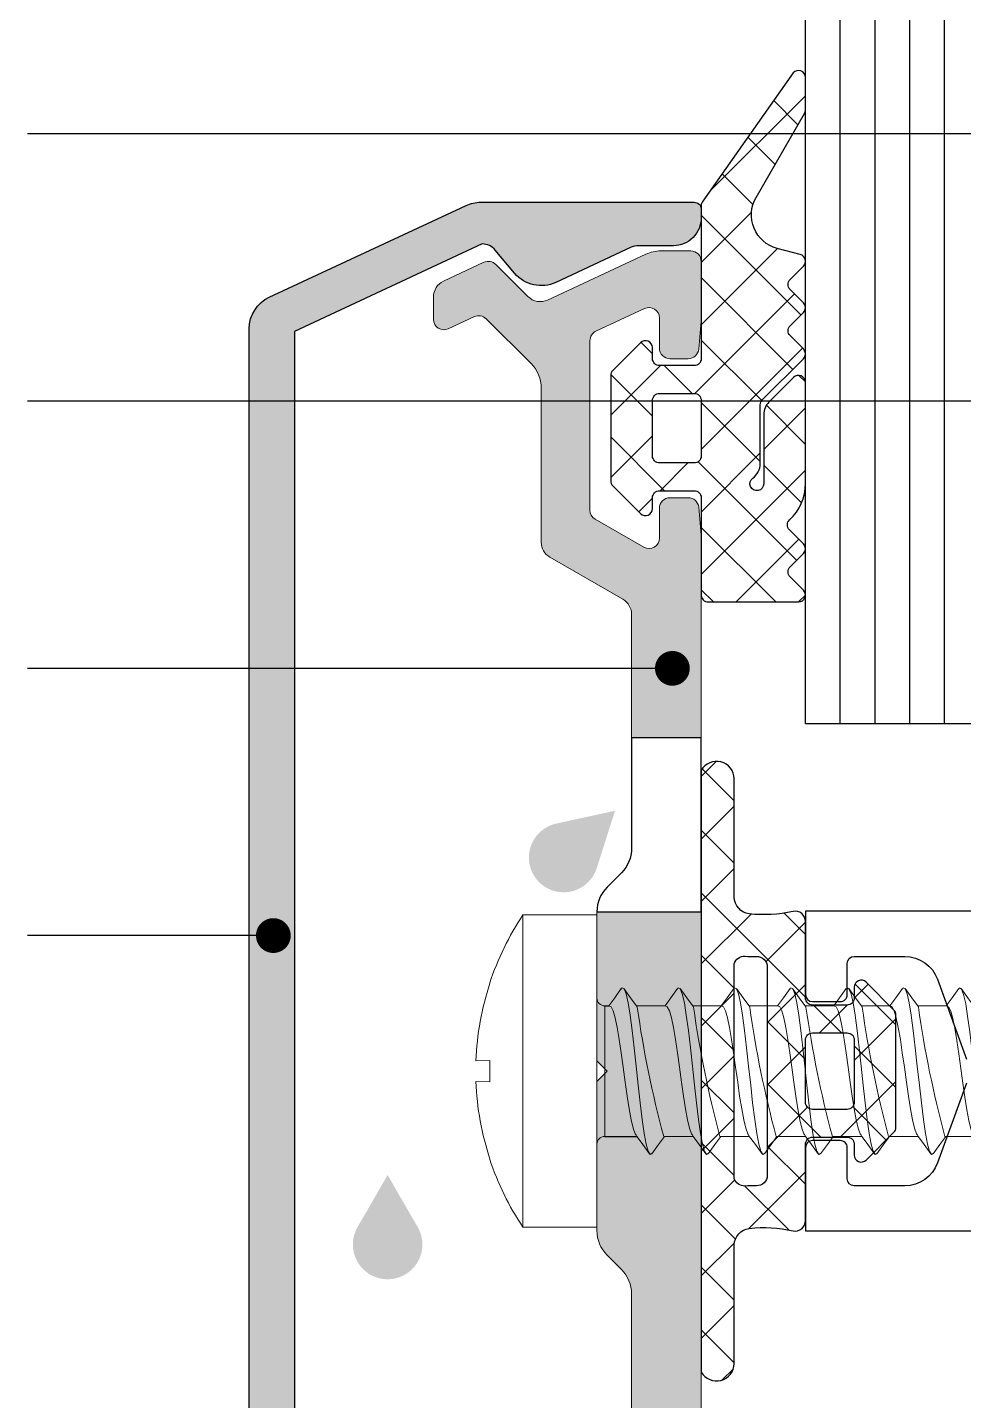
# Model space of a CAD drawing. Header units: millimetres. Extents: x 12 to 3612, y 18 to 315.
# Drawn here: x 2585.09 to 2612.02, y 156.9 to 196.41 of the extents above; entities that cross this region are included whole.
import ezdxf

# ---------------------------------------------------------------- set-up
doc = ezdxf.new("R2010")
doc.units = ezdxf.units.MM
doc.linetypes.add('SLD-Katı', pattern=[0])
doc.layers.add('Aksesuar', color=7, linetype='Continuous')
doc.styles.get("Standard").update_dxf_attribs({"font": 'arial.ttf'})
doc.dimstyles.new('ISO-25', dxfattribs={"dimtxt": 2.5, "dimasz": 2.5, "dimexe": 1.25, "dimexo": 0.625, "dimtad": 1, "dimtxsty": 'Standard', "dimcen": 2.5, "dimadec": 0, "dimazin": 0, "dimtfac": 1, "dimtmove": 0, "dimatfit": 3, "dimfxl": 1, "dimarcsym": 0})

# ---------------------------------------------------------------- blocks, each defined once
blk = doc.blocks.new('50MN72_Fİ.1')
h = blk.add_hatch(color=252)
h.paths.add_polyline_path([(-1916.529, 2739.72), (-1917.337, 2741.12, -0.57735), (-1917.077, 2741.57), (-1916.214, 2741.57, 0.414214), (-1915.914, 2741.87), (-1915.914, 2742.4, 0.388879), (-1916.188, 2742.699), (-1916.996, 2742.769, 0.02182), (-1917.014, 2742.77), (-1922.828, 2742.77), (-1922.828, 2740.77), (-1919.271, 2740.77, -0.267949), (-1918.838, 2740.52), (-1917.626, 2738.42, 0.267949), (-1917.193, 2738.17), (-1912.762, 2738.17, -0.198912), (-1912.055, 2737.877), (-1910.765, 2736.587, -0.315299), (-1910.705, 2736.248), (-1911.055, 2735.497, 0.548619), (-1910.783, 2735.07), (-1910.138, 2735.07, 0.291473), (-1909.685, 2735.359), (-1909.142, 2736.523, 0.315299), (-1909.202, 2736.862), (-1910.127, 2737.788, -0.315299), (-1910.227, 2738.353), (-1908.907, 2741.182, 0.109518), (-1908.814, 2741.605), (-1908.814, 2742.47, 0.414214), (-1909.114, 2742.77), (-1910.814, 2742.77, 0.02182), (-1910.831, 2742.769), (-1911.64, 2742.699, 0.388879), (-1911.914, 2742.4), (-1911.914, 2741.87, 0.414214), (-1911.614, 2741.57), (-1910.742, 2741.57, -0.548619), (-1910.47, 2741.143), (-1911.123, 2739.743, -0.291473), (-1911.395, 2739.57), (-1916.269, 2739.57, -0.267949)])
h.paths.add_polyline_path([(-1927.828, 2739.77), (-1927.828, 2742.77), (-1932.414, 2742.77), (-1947.814, 2742.77, 0.02182), (-1947.831, 2742.769), (-1948.64, 2742.699, 0.388879), (-1948.914, 2742.4), (-1948.914, 2741.87, 0.414214), (-1948.614, 2741.57), (-1947.75, 2741.57, -0.57735), (-1947.491, 2741.12), (-1948.299, 2739.72, -0.267949), (-1948.559, 2739.57), (-1953.432, 2739.57, -0.291473), (-1953.704, 2739.743), (-1954.357, 2741.143, -0.548619), (-1954.085, 2741.57), (-1953.214, 2741.57, 0.414214), (-1952.914, 2741.87), (-1952.914, 2742.4, 0.388879), (-1953.188, 2742.699), (-1953.996, 2742.769, 0.02182), (-1954.014, 2742.77), (-1955.714, 2742.77, 0.414214), (-1956.014, 2742.47), (-1956.014, 2741.605, 0.109518), (-1955.92, 2741.182), (-1954.601, 2738.353, -0.315299), (-1954.7, 2737.788), (-1955.626, 2736.862, 0.315299), (-1955.686, 2736.523), (-1955.143, 2735.359, 0.291473), (-1954.689, 2735.07), (-1954.045, 2735.07, 0.548619), (-1953.773, 2735.497), (-1954.123, 2736.248, -0.315299), (-1954.063, 2736.587), (-1952.772, 2737.877, -0.198912), (-1952.065, 2738.17), (-1947.635, 2738.17, 0.267949), (-1947.202, 2738.42), (-1945.989, 2740.52, -0.267949), (-1945.556, 2740.77), (-1938.828, 2740.77, -0.198912), (-1938.121, 2740.477), (-1937.707, 2740.063, 0.198912), (-1937, 2739.77), (-1932.714, 2739.77), (-1932.414, 2740.07), (-1932.114, 2739.77)])
at = {"color": 252, "linetype": 'Continuous', "lineweight": 15}
blk.add_lwpolyline([(-1947.814, 2742.77), (-1932.414, 2742.77), (-1917.014, 2742.77, -0.02182), (-1916.996, 2742.769), (-1916.188, 2742.699, -0.388879), (-1915.914, 2742.4), (-1915.914, 2741.87, -0.414214), (-1916.214, 2741.57), (-1917.077, 2741.57, 0.57735), (-1917.337, 2741.12), (-1916.529, 2739.72, 0.267949), (-1916.269, 2739.57), (-1911.395, 2739.57, 0.291473), (-1911.123, 2739.743), (-1910.47, 2741.143, 0.548619), (-1910.742, 2741.57), (-1911.614, 2741.57, -0.414214), (-1911.914, 2741.87), (-1911.914, 2742.4, -0.388879), (-1911.64, 2742.699), (-1910.831, 2742.769, -0.02182), (-1910.814, 2742.77), (-1909.114, 2742.77, -0.414214), (-1908.814, 2742.47), (-1908.814, 2741.605, -0.109518), (-1908.907, 2741.182), (-1910.227, 2738.353, 0.315299), (-1910.127, 2737.788), (-1909.202, 2736.862, -0.315299), (-1909.142, 2736.523), (-1909.685, 2735.359, -0.291473), (-1910.138, 2735.07), (-1910.783, 2735.07, -0.548619), (-1911.055, 2735.497), (-1910.705, 2736.248, 0.315299), (-1910.765, 2736.587), (-1912.055, 2737.877, 0.198912), (-1912.762, 2738.17), (-1917.193, 2738.17, -0.267949), (-1917.626, 2738.42), (-1918.838, 2740.52, 0.267949), (-1919.271, 2740.77), (-1926, 2740.77, 0.198912), (-1926.707, 2740.477), (-1927.121, 2740.063, -0.198912), (-1927.828, 2739.77), (-1932.114, 2739.77), (-1932.414, 2740.07), (-1932.714, 2739.77), (-1937, 2739.77, -0.198912), (-1937.707, 2740.063), (-1938.121, 2740.477, 0.198912), (-1938.828, 2740.77), (-1945.556, 2740.77, 0.267949)], format="xyb", dxfattribs=at)
at = {"color": 252}
blk.add_lwpolyline([(-1927.828, 2742.77), (-1922.828, 2742.77), (-1922.828, 2740.77), (-1926, 2740.77, 0.198912), (-1926.707, 2740.477), (-1927.121, 2740.063, -0.198912), (-1927.828, 2739.77)], format="xyb", close=True, dxfattribs=at)
blk = doc.blocks.new('50MN73-Fİ.1')
h = blk.add_hatch(color=252)
h.paths.add_polyline_path([(1526.652, -86.04), (1526.652, -84.84), (1526.652, -39.759), (1532.055, -37.24, -0.217721), (1532.43, -37.419), (1532.987, -38.083, 0.339454), (1534.176, -38.346), (1536.341, -37.337, -0.109518), (1536.552, -37.29), (1537.552, -37.29, 0.414214), (1538.352, -36.49), (1538.352, -36.24, 0.414214), (1538.152, -36.04), (1532.011, -36.04, 0.109518), (1531.588, -36.134), (1525.93, -38.772, 0.291473), (1525.352, -39.679), (1525.352, -86.84, 0.414214), (1526.152, -87.64), (1526.452, -87.64, 0.414214), (1526.652, -87.44)])
h.paths.add_polyline_path([(1538.152, -86.04, 0.414214), (1538.352, -85.84), (1538.352, -85.59, 0.414214), (1537.552, -84.79), (1536.552, -84.79, -0.109518), (1536.341, -84.743), (1534.176, -83.734, 0.339454), (1532.987, -83.997), (1532.43, -84.662, -0.217514), (1532.055, -84.84), (1531.652, -84.84), (1531.652, -86.04)], flags=16)
at = {"color": 252}
blk.add_lwpolyline([(1525.352, -86.84), (1525.352, -39.679, -0.291473), (1525.93, -38.772), (1531.588, -36.134, -0.109518), (1532.011, -36.04), (1538.152, -36.04, -0.414214), (1538.352, -36.24), (1538.352, -36.49, -0.414214), (1537.552, -37.29), (1536.552, -37.29, 0.109518), (1536.341, -37.337), (1534.176, -38.346, -0.339454), (1532.987, -38.083), (1532.43, -37.419, 0.217721), (1532.055, -37.24), (1526.652, -39.759), (1526.652, -84.84)], format="xyb", dxfattribs=at)
blk = doc.blocks.new('A08002')
h = blk.add_hatch()
h.set_pattern_fill('ANSI37', color=35, scale=0.4, angle=270, style=0)
h.set_pattern_definition([(315, (610.7944, -10555.9678), (0.89802561, 0.89802561), []), (45, (610.7944, -10555.9678), (-0.89802561, 0.89802561), [])])
h.paths.add_polyline_path([(-2228.13, 2717.49, -0.082083), (-2228.058, 2718.747, 0.47338), (-2228.352, 2719.106), (-2230.554, 2719.106, -0.414214), (-2230.754, 2719.306), (-2230.754, 2720.306, -0.414214), (-2230.554, 2720.506), (-2230.236, 2720.506, 0.668179), (-2230.095, 2720.847), (-2230.895, 2721.647, 0.198912), (-2231.036, 2721.706), (-2232.654, 2721.706), (-2234.271, 2721.706, 0.198912), (-2234.412, 2721.647), (-2235.212, 2720.847, 0.668179), (-2235.071, 2720.506), (-2234.754, 2720.506, -0.414214), (-2234.554, 2720.306), (-2234.554, 2719.306, -0.414214), (-2234.754, 2719.106), (-2236.955, 2719.106, 0.47338), (-2237.249, 2718.747, -0.082083), (-2237.177, 2717.49, -0.368658), (-2237.659, 2717.055, -0.000066), (-2241.066, 2717.055, 0.765828), (-2241.311, 2716.106), (-2232.654, 2716.106), (-2223.996, 2716.106, 0.765828), (-2224.241, 2717.055, -0.000066), (-2227.648, 2717.055, -0.368658)])
h.paths.add_polyline_path([(-2233.754, 2719.306), (-2233.754, 2720.306, -0.414214), (-2233.554, 2720.506), (-2232.654, 2720.506), (-2231.754, 2720.506, -0.414214), (-2231.554, 2720.306), (-2231.554, 2719.306, -0.414214), (-2231.754, 2719.106), (-2232.654, 2719.106), (-2233.554, 2719.106, -0.414214)], flags=16)
h.paths.add_polyline_path([(-2235.96, 2717.369, 0.025161), (-2235.952, 2717.694, -0.425964), (-2235.652, 2718.006), (-2232.654, 2718.006), (-2229.655, 2718.006, -0.425964), (-2229.355, 2717.694, 0.025161), (-2229.347, 2717.369, -0.342638), (-2229.568, 2717.055), (-2232.654, 2717.055), (-2235.739, 2717.055, -0.342638)], flags=16)
at = {"color": 31}
for points in [[(-2237.254, 2724.35), (-2237.254, 2719.106), (-2236.035, 2719.106), (-2234.854, 2719.106, 0.414213), (-2234.654, 2719.306), (-2234.654, 2720.106, 0.414214), (-2234.854, 2720.306), (-2235.754, 2720.306, -0.414213), (-2235.954, 2720.506), (-2235.954, 2721.964, -0.315299), (-2235.296, 2722.904), (-2232.996, 2723.741, -0.176326)], [(-2232.312, 2723.741), (-2230.012, 2722.904, -0.315299), (-2229.354, 2721.964), (-2229.354, 2720.506, -0.414213), (-2229.554, 2720.306), (-2230.454, 2720.306, 0.414214), (-2230.654, 2720.106), (-2230.654, 2719.306, 0.414213), (-2230.454, 2719.106), (-2229.272, 2719.106), (-2228.054, 2719.106), (-2228.054, 2724.35, 0.668179)]]:
    blk.add_lwpolyline(points, format="xyb", dxfattribs=at)
at = {"color": 35}
for points in [[(-2228.13, 2717.49, -0.082083), (-2228.058, 2718.747, 0.47338), (-2228.352, 2719.106), (-2230.554, 2719.106, -0.414214), (-2230.754, 2719.306), (-2230.754, 2720.306, -0.414214), (-2230.554, 2720.506), (-2230.236, 2720.506, 0.668179), (-2230.095, 2720.847), (-2230.895, 2721.647, 0.198912), (-2231.036, 2721.706), (-2232.654, 2721.706), (-2234.271, 2721.706, 0.198912), (-2234.412, 2721.647), (-2235.212, 2720.847, 0.668179), (-2235.071, 2720.506), (-2234.754, 2720.506, -0.414214), (-2234.554, 2720.306), (-2234.554, 2719.306, -0.414214), (-2234.754, 2719.106), (-2236.955, 2719.106, 0.47338), (-2237.249, 2718.747, -0.082083), (-2237.177, 2717.49, -0.368658), (-2237.659, 2717.055, -0.000066), (-2241.066, 2717.055, 0.765828), (-2241.311, 2716.106), (-2232.654, 2716.106), (-2223.996, 2716.106, 0.765828), (-2224.241, 2717.055, -0.000066), (-2227.648, 2717.055, -0.368658)], [(-2233.754, 2719.306), (-2233.754, 2720.306, -0.414214), (-2233.554, 2720.506), (-2232.654, 2720.506), (-2231.754, 2720.506, -0.414214), (-2231.554, 2720.306), (-2231.554, 2719.306, -0.414214), (-2231.754, 2719.106), (-2232.654, 2719.106), (-2233.554, 2719.106, -0.414214)], [(-2235.96, 2717.369, 0.025161), (-2235.952, 2717.694, -0.425964), (-2235.652, 2718.006), (-2232.654, 2718.006), (-2229.655, 2718.006, -0.425964), (-2229.355, 2717.694, 0.025161), (-2229.347, 2717.369, -0.342638), (-2229.568, 2717.055), (-2232.654, 2717.055), (-2235.739, 2717.055, -0.342638)]]:
    blk.add_lwpolyline(points, format="xyb", close=True, dxfattribs=at)
blk = doc.blocks.new('V2 48 42')
at = {"color": 0, "linetype": 'SLD-Katı', "lineweight": 15}
for p, q in [((-41.809, 84.534), (-41.809, 85.382)), ((-45.565, 84.597), (-45.565, 83.749)), ((-41.809, 82.916), (-41.809, 83.764)), ((-45.565, 82.979), (-45.565, 82.131)), ((-41.809, 81.299), (-41.809, 82.147)), ((-45.565, 81.362), (-45.565, 80.514)), ((-41.809, 79.681), (-41.809, 80.529)), ((-45.565, 79.744), (-45.565, 78.896)), ((-41.809, 78.064), (-41.809, 78.912)), ((-45.565, 78.127), (-45.565, 77.279)), ((-41.809, 76.446), (-41.809, 77.294)), ((-45.565, 76.509), (-45.565, 75.661)), ((-45.565, 74.749), (-41.809, 74.749)), ((-48.18, 74.524), (-48.18, 72.398)), ((-48.18, 74.524), (-39.194, 74.524)), ((-39.194, 72.398), (-39.194, 74.524)), ((-48.18, 72.398), (-39.194, 72.398)), ((-46.225, 71.444), (-46.221, 71.448)), ((-43.983, 71.046), (-43.991, 71.448)), ((-43.382, 71.448), (-43.39, 71.046)), ((-41.152, 71.448), (-41.148, 71.444))]:
    blk.add_line(p, q, dxfattribs=at)
at = {"color": 0}
for p, q in [((-41.809, 74.749), (-41.809, 75.677)), ((-45.565, 74.749), (-45.565, 74.868))]:
    blk.add_line(p, q, dxfattribs=at)
at = {"color": 0, "linetype": 'SLD-Katı', "lineweight": 15, "flags": 128}
for points in [[(-41.32, 85.813), (-41.289, 85.769), (-41.369, 85.711), (-41.568, 85.652), (-41.87, 85.596), (-42.267, 85.537), (-42.736, 85.478), (-43.247, 85.422), (-43.787, 85.363), (-44.32, 85.305), (-44.817, 85.248), (-45.264, 85.189), (-45.626, 85.132), (-45.892, 85.074), (-46.048, 85.015), (-46.083, 84.958), (-46.045, 84.932)], [(-45.532, 85.39), (-45.77, 85.217), (-46.06, 85.007)], [(-41.849, 85.36), (-41.873, 85.338), (-42.028, 85.279), (-42.264, 85.223), (-42.575, 85.164), (-42.942, 85.105), (-43.342, 85.049), (-43.765, 84.99), (-44.183, 84.932), (-44.572, 84.875), (-44.921, 84.816), (-45.205, 84.759), (-45.413, 84.701), (-45.535, 84.642), (-45.557, 84.597)], [(-46.06, 84.932), (-45.796, 84.741), (-45.565, 84.573)], [(-41.31, 84.196), (-41.575, 84.388), (-41.809, 84.558)], [(-41.317, 84.196), (-41.291, 84.147), (-41.38, 84.089), (-41.587, 84.03), (-41.895, 83.974), (-42.299, 83.915), (-42.772, 83.857), (-43.286, 83.8), (-43.827, 83.741), (-44.358, 83.683), (-44.852, 83.626), (-45.293, 83.567), (-45.649, 83.51), (-45.907, 83.452), (-46.055, 83.393), (-46.081, 83.337), (-46.046, 83.315)], [(-45.532, 83.773), (-45.795, 83.581), (-46.06, 83.389)], [(-41.838, 83.743), (-41.574, 83.935), (-41.309, 84.127)], [(-41.849, 83.743), (-41.881, 83.716), (-42.043, 83.657), (-42.285, 83.601), (-42.6, 83.542), (-42.971, 83.484), (-43.373, 83.427), (-43.796, 83.368), (-44.212, 83.31), (-44.599, 83.253), (-44.944, 83.194), (-45.223, 83.137), (-45.425, 83.079), (-45.54, 83.02), (-45.555, 82.979)], [(-46.06, 83.315), (-45.796, 83.123), (-45.565, 82.955)], [(-41.317, 82.578), (-41.291, 82.53), (-41.38, 82.472), (-41.587, 82.413), (-41.895, 82.356), (-42.299, 82.298), (-42.772, 82.239), (-43.286, 82.183), (-43.827, 82.124), (-44.358, 82.066), (-44.852, 82.009), (-45.293, 81.95), (-45.649, 81.893), (-45.907, 81.835), (-46.055, 81.776), (-46.081, 81.719), (-46.046, 81.697)], [(-41.31, 82.578), (-41.575, 82.77), (-41.809, 82.94)], [(-41.838, 82.125), (-41.574, 82.318), (-41.309, 82.51)], [(-45.532, 82.155), (-45.795, 81.964), (-46.06, 81.772)], [(-41.849, 82.125), (-41.881, 82.099), (-42.043, 82.04), (-42.285, 81.984), (-42.6, 81.925), (-42.971, 81.866), (-43.373, 81.81), (-43.796, 81.751), (-44.212, 81.693), (-44.599, 81.636), (-44.944, 81.577), (-45.223, 81.52), (-45.425, 81.462), (-45.54, 81.403), (-45.555, 81.362)], [(-46.06, 81.697), (-45.796, 81.506), (-45.565, 81.338)], [(-41.31, 80.961), (-41.575, 81.153), (-41.809, 81.323)], [(-41.317, 80.961), (-41.291, 80.912), (-41.38, 80.854), (-41.587, 80.795), (-41.895, 80.739), (-42.299, 80.68), (-42.772, 80.622), (-43.286, 80.565), (-43.827, 80.506), (-44.358, 80.448), (-44.852, 80.391), (-45.293, 80.332), (-45.649, 80.275), (-45.907, 80.217), (-46.055, 80.158), (-46.081, 80.102), (-46.046, 80.08)], [(-41.838, 80.508), (-41.574, 80.7), (-41.309, 80.892)], [(-45.532, 80.538), (-45.795, 80.346), (-46.06, 80.154)], [(-41.849, 80.508), (-41.881, 80.481), (-42.043, 80.422), (-42.285, 80.366), (-42.6, 80.307), (-42.971, 80.249), (-43.373, 80.192), (-43.796, 80.133), (-44.212, 80.075), (-44.599, 80.018), (-44.944, 79.959), (-45.223, 79.902), (-45.425, 79.844), (-45.54, 79.785), (-45.555, 79.744)], [(-46.06, 80.08), (-45.796, 79.888), (-45.565, 79.72)], [(-41.31, 79.343), (-41.575, 79.535), (-41.809, 79.705)], [(-41.317, 79.343), (-41.291, 79.295), (-41.38, 79.237), (-41.587, 79.178), (-41.895, 79.121), (-42.299, 79.063), (-42.772, 79.004), (-43.286, 78.948), (-43.827, 78.889), (-44.358, 78.831), (-44.852, 78.774), (-45.293, 78.715), (-45.649, 78.658), (-45.907, 78.6), (-46.055, 78.541), (-46.081, 78.484), (-46.046, 78.462)], [(-41.838, 78.89), (-41.574, 79.082), (-41.309, 79.275)], [(-45.532, 78.92), (-45.795, 78.729), (-46.06, 78.537)], [(-41.849, 78.89), (-41.881, 78.864), (-42.043, 78.805), (-42.285, 78.748), (-42.6, 78.69), (-42.971, 78.631), (-43.373, 78.575), (-43.796, 78.516), (-44.212, 78.458), (-44.599, 78.401), (-44.944, 78.342), (-45.223, 78.285), (-45.425, 78.227), (-45.54, 78.168), (-45.555, 78.127)], [(-46.06, 78.462), (-45.796, 78.271), (-45.565, 78.103)], [(-41.31, 77.726), (-41.575, 77.918), (-41.809, 78.088)], [(-41.317, 77.726), (-41.291, 77.677), (-41.38, 77.619), (-41.587, 77.56), (-41.895, 77.504), (-42.299, 77.445), (-42.772, 77.387), (-43.286, 77.33), (-43.827, 77.271), (-44.358, 77.213), (-44.852, 77.156), (-45.293, 77.097), (-45.649, 77.04), (-45.907, 76.982), (-46.055, 76.923), (-46.081, 76.867), (-46.046, 76.844)], [(-41.838, 77.273), (-41.574, 77.465), (-41.309, 77.657)], [(-45.532, 77.303), (-45.795, 77.111), (-46.06, 76.919)], [(-41.849, 77.273), (-41.881, 77.246), (-42.043, 77.187), (-42.285, 77.131), (-42.6, 77.072), (-42.971, 77.014), (-43.373, 76.957), (-43.796, 76.898), (-44.212, 76.84), (-44.599, 76.783), (-44.944, 76.724), (-45.223, 76.667), (-45.425, 76.609), (-45.54, 76.55), (-45.555, 76.509)], [(-46.06, 76.845), (-45.796, 76.653), (-45.565, 76.485)], [(-41.31, 76.108), (-41.575, 76.3), (-41.809, 76.47)], [(-41.317, 76.108), (-41.291, 76.06), (-41.38, 76.002), (-41.587, 75.943), (-41.895, 75.886), (-42.299, 75.828), (-42.772, 75.769), (-43.286, 75.713), (-43.827, 75.654), (-44.358, 75.596), (-44.852, 75.539), (-45.293, 75.48), (-45.649, 75.423), (-45.907, 75.365), (-46.055, 75.306), (-46.081, 75.249), (-46.046, 75.227)], [(-41.838, 75.655), (-41.574, 75.847), (-41.309, 76.04)], [(-45.532, 75.685), (-45.795, 75.494), (-46.06, 75.302)], [(-41.849, 75.655), (-41.881, 75.629), (-42.043, 75.57), (-42.285, 75.513), (-42.6, 75.455), (-42.971, 75.396), (-43.373, 75.34), (-43.796, 75.281), (-44.212, 75.223), (-44.599, 75.166), (-44.944, 75.107), (-45.223, 75.05), (-45.425, 74.992), (-45.54, 74.933), (-45.565, 74.867)], [(-46.06, 75.227), (-45.796, 75.036), (-45.565, 74.868)]]:
    blk.add_lwpolyline(points, dxfattribs=at)
at = {"color": 0, "linetype": 'SLD-Katı', "lineweight": 15}
for centre, radius, start, end in [((-49.815, 114.194), 30.721, 278.0149, 285.1058), ((-49.815, 112.576), 30.721, 278.0149, 285.1058), ((-49.815, 110.959), 30.721, 278.0149, 285.1058), ((-49.815, 109.341), 30.721, 278.0149, 285.1058), ((-49.815, 107.724), 30.721, 278.0149, 285.1058), ((-49.815, 106.106), 30.721, 278.0149, 285.1058), ((-45.789, 74.749), 0.225, 270, 0), ((-41.584, 74.749), 0.225, 180, 270), ((-43.687, 79.123), 8.088, 236.251, 251.7076), ((-43.687, 79.123), 8.088, 288.2924, 303.749), ((-43.687, 79.117), 8.076, 251.7106, 267.8944), ((-43.687, 81.215), 9.771, 268.2145, 271.7855), ((-43.687, 79.117), 8.076, 272.1056, 288.2894)]:
    blk.add_arc(centre, radius, start, end, dxfattribs=at)
blk = doc.blocks.new('F02009')
h = blk.add_hatch()
h.set_pattern_fill('ANSI37', color=35, scale=0.4, angle=270, style=0)
h.set_pattern_definition([(225, (-5080.0764, -10530.2714), (-0.89802561, 0.89802561), []), (135, (-5080.0764, -10530.2714), (0.89802561, 0.89802561), [])])
h.paths.add_polyline_path([(-2250.128, 2744.602, 0.668179), (-2250.47, 2744.743), (-2250.853, 2744.361, -0.414214), (-2251.136, 2744.361), (-2251.518, 2744.743, 0.414214), (-2251.801, 2744.743), (-2252.205, 2744.339, -0.427607), (-2252.495, 2744.346, 0.210768), (-2253.528, 2744.802), (-2256.446, 2744.802, 0.668179), (-2256.587, 2744.461), (-2255.875, 2743.748, 0.198912), (-2255.521, 2743.602), (-2253.528, 2743.602, -1.650385), (-2253.693, 2743.288, 0.245393), (-2254.103, 2743.502), (-2255.8, 2743.502, -0.198912), (-2255.941, 2743.561), (-2257.124, 2744.743, 0.414214), (-2257.407, 2744.743), (-2257.79, 2744.361, -0.414214), (-2258.073, 2744.361), (-2258.456, 2744.743, 0.414214), (-2258.739, 2744.743), (-2259.121, 2744.361, -0.414214), (-2259.404, 2744.361), (-2259.787, 2744.743, 0.57735), (-2260.122, 2744.654), (-2260.3, 2743.987, -0.493145), (-2261.766, 2743.38), (-2264.184, 2744.775, 0.131652), (-2264.284, 2744.802), (-2265.222, 2744.802, 0.700208), (-2265.35, 2744.449), (-2261.656, 2741.849, 0.176327), (-2261.527, 2741.802), (-2257.128, 2741.802, -0.414214), (-2256.928, 2741.602), (-2256.928, 2740.602, -0.414214), (-2257.128, 2740.402), (-2257.446, 2740.402, 0.668179), (-2257.587, 2740.061), (-2256.787, 2739.261, 0.198912), (-2256.646, 2739.202), (-2253.611, 2739.202, 0.198912), (-2253.47, 2739.261), (-2252.67, 2740.061, 0.668179), (-2252.811, 2740.402), (-2253.128, 2740.402, -0.414214), (-2253.328, 2740.602), (-2253.328, 2741.602, -0.414214), (-2253.128, 2741.802), (-2250.328, 2741.802, 0.414214), (-2250.128, 2742.002)])
h.paths.add_polyline_path([(-2255.928, 2741.802), (-2254.328, 2741.802, -0.414214), (-2254.128, 2741.602), (-2254.128, 2740.602, -0.414214), (-2254.328, 2740.402), (-2255.928, 2740.402, -0.414214), (-2256.128, 2740.602), (-2256.128, 2741.602, -0.414214)], flags=16)
at = {"color": 35}
for points in [[(-2250.128, 2744.602, 0.668179), (-2250.47, 2744.743), (-2250.853, 2744.361, -0.414214), (-2251.136, 2744.361), (-2251.518, 2744.743, 0.414214), (-2251.801, 2744.743), (-2252.205, 2744.339, -0.427607), (-2252.495, 2744.346, 0.210768), (-2253.528, 2744.802), (-2256.446, 2744.802, 0.668179), (-2256.587, 2744.461), (-2255.875, 2743.748, 0.198912), (-2255.521, 2743.602), (-2253.528, 2743.602, -1.650385), (-2253.693, 2743.288, 0.245393), (-2254.103, 2743.502), (-2255.8, 2743.502, -0.198912), (-2255.941, 2743.561), (-2257.124, 2744.743, 0.414214), (-2257.407, 2744.743), (-2257.79, 2744.361, -0.414214), (-2258.073, 2744.361), (-2258.456, 2744.743, 0.414214), (-2258.739, 2744.743), (-2259.121, 2744.361, -0.414214), (-2259.404, 2744.361), (-2259.787, 2744.743, 0.57735), (-2260.122, 2744.654), (-2260.3, 2743.987, -0.493145), (-2261.766, 2743.38), (-2264.184, 2744.775, 0.131652), (-2264.284, 2744.802), (-2265.222, 2744.802, 0.700208), (-2265.35, 2744.449), (-2261.656, 2741.849, 0.176327), (-2261.527, 2741.802), (-2257.128, 2741.802, -0.414214), (-2256.928, 2741.602), (-2256.928, 2740.602, -0.414214), (-2257.128, 2740.402), (-2257.446, 2740.402, 0.668179), (-2257.587, 2740.061), (-2256.787, 2739.261, 0.198912), (-2256.646, 2739.202), (-2253.611, 2739.202, 0.198912), (-2253.47, 2739.261), (-2252.67, 2740.061, 0.668179), (-2252.811, 2740.402), (-2253.128, 2740.402, -0.414214), (-2253.328, 2740.602), (-2253.328, 2741.602, -0.414214), (-2253.128, 2741.802), (-2250.328, 2741.802, 0.414214), (-2250.128, 2742.002)], [(-2255.928, 2741.802), (-2254.328, 2741.802, -0.414214), (-2254.128, 2741.602), (-2254.128, 2740.602, -0.414214), (-2254.328, 2740.402), (-2255.928, 2740.402, -0.414214), (-2256.128, 2740.602), (-2256.128, 2741.602, -0.414214)]]:
    blk.add_lwpolyline(points, format="xyb", close=True, dxfattribs=at)
blk = doc.blocks.new('CAM (SP)')
at = {"layer": 'Aksesuar', "color": 143}
for p, q in [((-155.93, 102.948), (-155.93, 108.948)), ((-155.93, 106.948), (-205.93, 106.948)), ((-155.93, 105.948), (-205.93, 105.948)), ((-155.93, 104.948), (-205.93, 104.948)), ((-155.93, 103.948), (-205.93, 103.948)), ((-155.93, 102.948), (-205.93, 102.948))]:
    blk.add_line(p, q, dxfattribs=at)
blk = doc.blocks.new('DML.1A')
h = blk.add_hatch(color=4)
h.dxf.hatch_style = 1
h.paths.add_polyline_path([(1753.335, 271.244), (1752.469, 272.744), (1751.595, 271.229, 1.715275)])
blk = doc.blocks.new('F.T.G.R.1A')
at = {"rotation": 312.3511942405407}
blk.add_blockref('DML.1A', (336.867, 1571.331), dxfattribs=at)
blk.add_blockref('DML.1A', (-39.986, 176.72))

msp = doc.modelspace()

# ---------------------------------------------------------------- block references
at = {"rotation": 270}
for name, p in [('CAM (SP)', (2504.524, 20.45)), ('F02009', (-137.33, -2070.249)), ('A08002', (-111.633, -2066.274)), ('V2 48 42', (2526.948, 122.693))]:
    msp.add_blockref(name, p, dxfattribs=at)
for name, p in [('50MN73-Fİ.1', (1066.12, 227.42)), ('F.T.G.R.1A', (882.97, -286.073))]:
    msp.add_blockref(name, p)
at = {"xscale": -1, "rotation": 270}
msp.add_blockref('50MN72_Fİ.1', (-138.298, 2098.793), dxfattribs=at)

# ---------------------------------------------------------------- leaders
at = {"color": 0, "ltscale": 0.5}
for points in [[(2618.737, 193.346), (2585.094, 193.346)], [(2618.737, 193.346), (2585.094, 193.346)], [(2630.244, 185.657), (2585.094, 185.657)], [(2603.644, 177.969), (2585.094, 177.969)], [(2603.644, 177.969), (2585.094, 177.969)], [(2592.166, 170.28), (2585.094, 170.28)]]:
    msp.add_leader(points, dimstyle='ISO-25', override={"dimscale": 2, "dimasz": 0.5, "dimclre": 140, "dimldrblk": 'Dot'}, dxfattribs=at)

doc.saveas('drawing.dxf')
